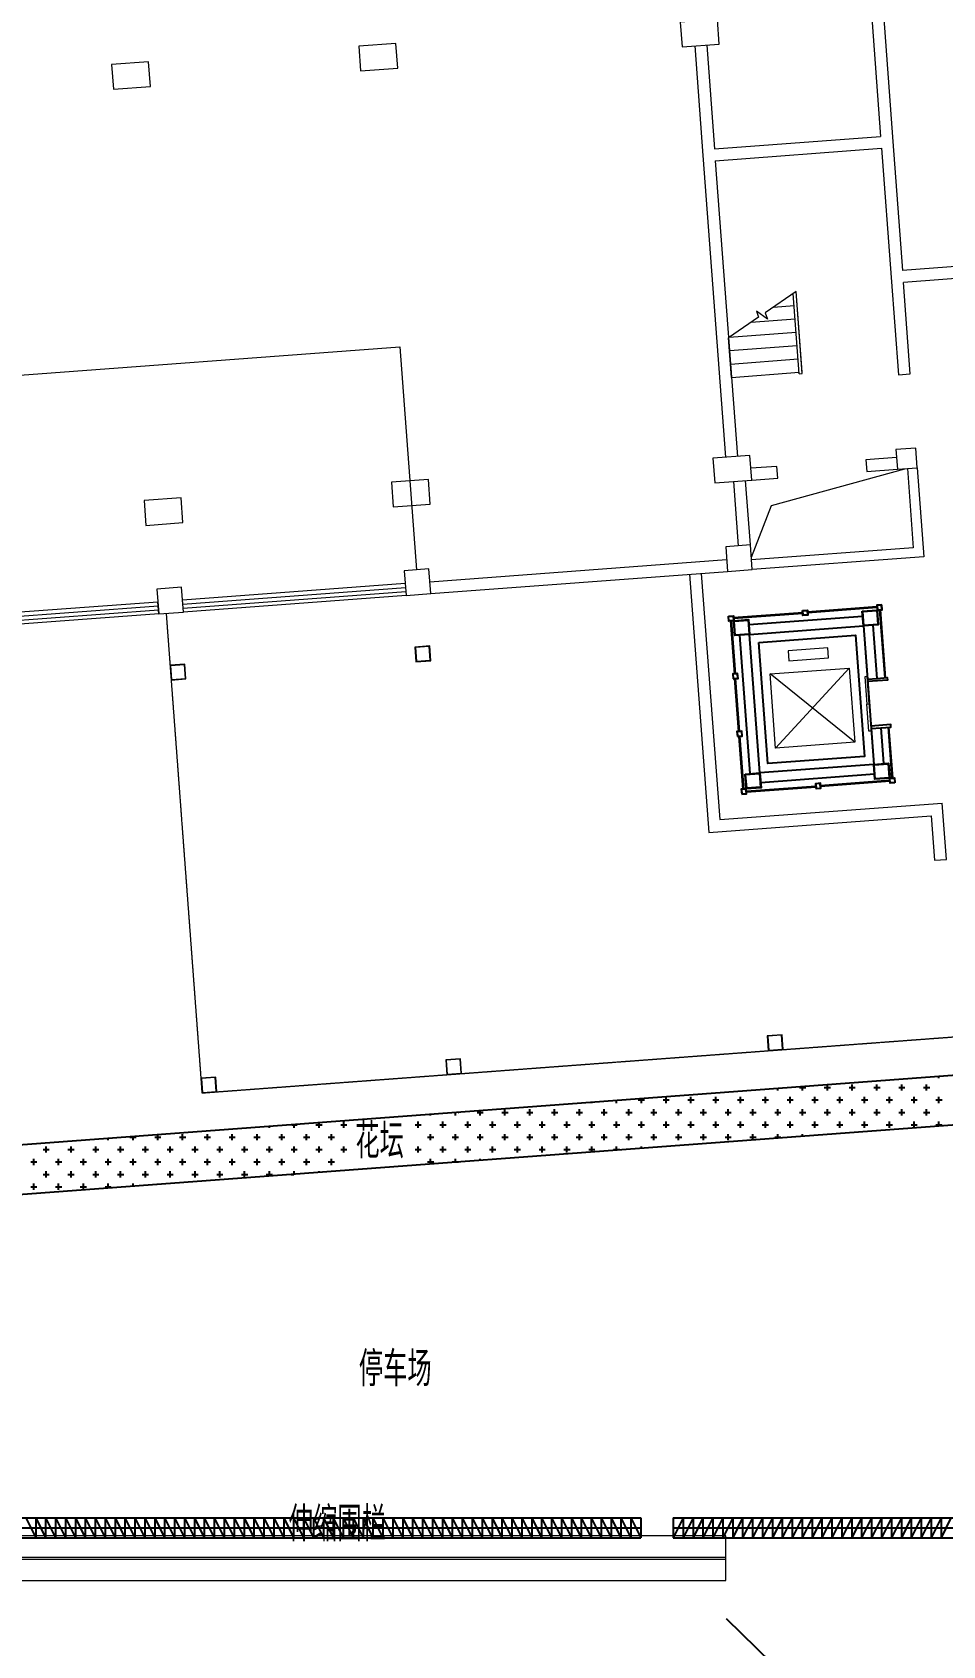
# Model space of a CAD drawing. Header units: millimetres. Extents: x 395197 to 699875, y 745 to 708816.
# Drawn here: x 592435 to 610791, y 592284 to 624827 of the extents above; entities that cross this region are included whole.
import ezdxf

# ---------------------------------------------------------------- set-up
doc = ezdxf.new("R2010")
doc.units = ezdxf.units.MM
doc.linetypes.add('DASH', pattern=[0.35, 0.25, -0.1])
doc.layers.add('0-修改拆除', color=4, linetype='Continuous')
doc.layers.add('0-修改新增', color=2, linetype='Continuous')
for name, color, linetype, lineweight in [('0-导向定位-悬挂', 30, 'Continuous', 9), ('COLUMN', 9, 'Continuous', 13), ('DIM_SYMB', 3, 'Continuous', 9), ('STAIR', 2, 'Continuous', 9), ('WALL', 6, 'Continuous', 20), ('WINDOW', 252, 'Continuous', 9), ('隔墙', 7, 'Continuous', 5)]:
    doc.layers.add(name, color=color, linetype=linetype, lineweight=lineweight)
doc.styles.add('_HZTXT', font='txt1.shx', dxfattribs={"width": 0.7, "bigfont": 'HZTXT.shx'})

# ---------------------------------------------------------------- blocks, each defined once
blk = doc.blocks.new('_FZHK')
blk.add_lwpolyline([(-0.5, -0.5), (0.5, -0.5), (0.5, 0.5), (-0.5, 0.5)], close=True)
blk = doc.blocks.new('$WINLIB2D$00000001')
for p, q in [((-0.5, 0.5), (0.5, 0.5)), ((-0.5, 0.5), (-0.5, -0.5)), ((0.5, -0.5), (0.5, 0.5)), ((0.5, 0.1667), (-0.5, 0.1667)), ((0.5, -0.1667), (-0.5, -0.1667)), ((-0.5, -0.5), (0.5, -0.5))]:
    blk.add_line(p, q)
blk = doc.blocks.new('A$C217E3290')
at = {"layer": '0-修改新增', "color": 252, "linetype": 'ByBlock'}
for p, q in [((37761, 12508, 0), (1449, 9798, 0)), ((37761, 11505, 0), (2649, 8885, 0)), ((22921, 11365, 0), (22921, 11400, 0)), ((19171, 11115, 0), (19171, 11121, 0)), ((19671, 11115, 0), (19671, 11158, 0)), ((20109, 11177, 0), (20234, 11177, 0)), ((20171, 11115, 0), (20171, 11195, 0)), ((20609, 11177, 0), (20734, 11177, 0)), ((20671, 11115, 0), (20671, 11233, 0)), ((21109, 11177, 0), (21234, 11177, 0)), ((21171, 11115, 0), (21171, 11240, 0)), ((21609, 11177, 0), (21734, 11177, 0)), ((21671, 11115, 0), (21671, 11240, 0)), ((22109, 11177, 0), (22234, 11177, 0)), ((22171, 11115, 0), (22171, 11240, 0)), ((22609, 11177, 0), (22734, 11177, 0)), ((22671, 11115, 0), (22671, 11240, 0)), ((14171, 10615, 0), (14171, 10740, 0)), ((14671, 10615, 0), (14671, 10740, 0)), ((15171, 10615, 0), (15171, 10740, 0)), ((15671, 10615, 0), (15671, 10740, 0)), ((15921, 10865, 0), (15921, 10878, 0)), ((16171, 10615, 0), (16171, 10740, 0)), ((16421, 10865, 0), (16421, 10915, 0)), ((16671, 10615, 0), (16671, 10740, 0)), ((16859, 10927, 0), (16984, 10927, 0)), ((16921, 10865, 0), (16921, 10953, 0)), ((17171, 10615, 0), (17171, 10740, 0)), ((17359, 10927, 0), (17484, 10927, 0)), ((17421, 10865, 0), (17421, 10990, 0)), ((17671, 10615, 0), (17671, 10740, 0)), ((17859, 10927, 0), (17984, 10927, 0)), ((17921, 10865, 0), (17921, 10990, 0)), ((18171, 10615, 0), (18171, 10740, 0)), ((18359, 10927, 0), (18484, 10927, 0)), ((18421, 10865, 0), (18421, 10990, 0)), ((18671, 10615, 0), (18671, 10740, 0)), ((18859, 10927, 0), (18984, 10927, 0)), ((18921, 10865, 0), (18921, 10990, 0)), ((19171, 10615, 0), (19171, 10740, 0)), ((19359, 10927, 0), (19484, 10927, 0)), ((19421, 10865, 0), (19421, 10990, 0)), ((19671, 10615, 0), (19671, 10740, 0)), ((19859, 10927, 0), (19984, 10927, 0)), ((19921, 10865, 0), (19921, 10990, 0)), ((20171, 10615, 0), (20171, 10740, 0)), ((20359, 10927, 0), (20484, 10927, 0)), ((20421, 10865, 0), (20421, 10990, 0)), ((20671, 10615, 0), (20671, 10740, 0)), ((20859, 10927, 0), (20984, 10927, 0)), ((20921, 10865, 0), (20921, 10990, 0)), ((21171, 10615, 0), (21171, 10740, 0)), ((21359, 10927, 0), (21484, 10927, 0)), ((21421, 10865, 0), (21421, 10990, 0)), ((21671, 10615, 0), (21671, 10740, 0)), ((21859, 10927, 0), (21984, 10927, 0)), ((21921, 10865, 0), (21921, 10990, 0)), ((22171, 10615, 0), (22171, 10740, 0)), ((22359, 10927, 0), (22484, 10927, 0)), ((22421, 10865, 0), (22421, 10990, 0)), ((22671, 10615, 0), (22671, 10740, 0)), ((22859, 10927, 0), (22984, 10927, 0)), ((22921, 10865, 0), (22921, 10990, 0)), ((9875, 10427, 0), (9984, 10427, 0)), ((9921, 10365, 0), (9921, 10430, 0)), ((10359, 10427, 0), (10484, 10427, 0)), ((10421, 10365, 0), (10421, 10468, 0)), ((10859, 10427, 0), (10984, 10427, 0)), ((10921, 10365, 0), (10921, 10490, 0)), ((12359, 10427, 0), (12484, 10427, 0)), ((12421, 10365, 0), (12421, 10490, 0)), ((12671, 10615, 0), (12671, 10636, 0)), ((12859, 10427, 0), (12984, 10427, 0)), ((12921, 10365, 0), (12921, 10490, 0)), ((13171, 10615, 0), (13171, 10673, 0)), ((13226, 10677, 0), (13234, 10677, 0)), ((13359, 10427, 0), (13484, 10427, 0)), ((13421, 10365, 0), (13421, 10490, 0)), ((13609, 10677, 0), (13734, 10677, 0)), ((13671, 10615, 0), (13671, 10710, 0)), ((13859, 10427, 0), (13984, 10427, 0)), ((13921, 10365, 0), (13921, 10490, 0)), ((14109, 10677, 0), (14234, 10677, 0)), ((14359, 10427, 0), (14484, 10427, 0)), ((14421, 10365, 0), (14421, 10490, 0)), ((14609, 10677, 0), (14734, 10677, 0)), ((14859, 10427, 0), (14984, 10427, 0)), ((14921, 10365, 0), (14921, 10490, 0)), ((15109, 10677, 0), (15234, 10677, 0)), ((15359, 10427, 0), (15484, 10427, 0)), ((15421, 10365, 0), (15421, 10490, 0)), ((15609, 10677, 0), (15734, 10677, 0)), ((15859, 10427, 0), (15984, 10427, 0)), ((15921, 10365, 0), (15921, 10490, 0)), ((16109, 10677, 0), (16234, 10677, 0)), ((16359, 10427, 0), (16484, 10427, 0)), ((16421, 10365, 0), (16421, 10490, 0)), ((16609, 10677, 0), (16734, 10677, 0)), ((16859, 10427, 0), (16984, 10427, 0)), ((16921, 10365, 0), (16921, 10490, 0)), ((17109, 10677, 0), (17234, 10677, 0)), ((17359, 10427, 0), (17484, 10427, 0)), ((17421, 10365, 0), (17421, 10490, 0)), ((17609, 10677, 0), (17734, 10677, 0)), ((17859, 10427, 0), (17984, 10427, 0)), ((17921, 10365, 0), (17921, 10490, 0)), ((18109, 10677, 0), (18234, 10677, 0)), ((18359, 10427, 0), (18484, 10427, 0)), ((18421, 10365, 0), (18421, 10490, 0)), ((18609, 10677, 0), (18734, 10677, 0)), ((18859, 10427, 0), (18984, 10427, 0)), ((18921, 10365, 0), (18921, 10490, 0)), ((19109, 10677, 0), (19234, 10677, 0)), ((19359, 10427, 0), (19484, 10427, 0)), ((19421, 10365, 0), (19421, 10490, 0)), ((19609, 10677, 0), (19734, 10677, 0)), ((19859, 10427, 0), (19984, 10427, 0)), ((19921, 10365, 0), (19921, 10490, 0)), ((20109, 10677, 0), (20234, 10677, 0)), ((20359, 10427, 0), (20484, 10427, 0)), ((20421, 10365, 0), (20421, 10490, 0)), ((20609, 10677, 0), (20734, 10677, 0)), ((20859, 10427, 0), (20984, 10427, 0)), ((20921, 10365, 0), (20921, 10490, 0)), ((21109, 10677, 0), (21234, 10677, 0)), ((21359, 10427, 0), (21484, 10427, 0)), ((21421, 10365, 0), (21421, 10490, 0)), ((21609, 10677, 0), (21734, 10677, 0)), ((21859, 10427, 0), (21984, 10427, 0)), ((21921, 10365, 0), (21921, 10490, 0)), ((22109, 10677, 0), (22234, 10677, 0)), ((22359, 10427, 0), (22484, 10427, 0)), ((22421, 10365, 0), (22421, 10490, 0)), ((22609, 10677, 0), (22734, 10677, 0)), ((22859, 10427, 0), (22984, 10427, 0)), ((22921, 10398, 0), (22921, 10490, 0)), ((6171, 10115, 0), (6171, 10151, 0)), ((6609, 10177, 0), (6734, 10177, 0)), ((6671, 10115, 0), (6671, 10188, 0)), ((7109, 10177, 0), (7234, 10177, 0)), ((7171, 10115, 0), (7171, 10225, 0)), ((7609, 10177, 0), (7734, 10177, 0)), ((7671, 10115, 0), (7671, 10240, 0)), ((8109, 10177, 0), (8234, 10177, 0)), ((8171, 10115, 0), (8171, 10240, 0)), ((8609, 10177, 0), (8734, 10177, 0)), ((8671, 10115, 0), (8671, 10240, 0)), ((9109, 10177, 0), (9234, 10177, 0)), ((9171, 10115, 0), (9171, 10240, 0)), ((9421, 10365, 0), (9421, 10393, 0)), ((9609, 10177, 0), (9734, 10177, 0)), ((9671, 10115, 0), (9671, 10240, 0)), ((10109, 10177, 0), (10234, 10177, 0)), ((10171, 10115, 0), (10171, 10240, 0)), ((10609, 10177, 0), (10734, 10177, 0)), ((10671, 10115, 0), (10671, 10240, 0)), ((12609, 10177, 0), (12734, 10177, 0)), ((12671, 10115, 0), (12671, 10240, 0)), ((13109, 10177, 0), (13234, 10177, 0)), ((13171, 10115, 0), (13171, 10240, 0)), ((13609, 10177, 0), (13734, 10177, 0)), ((13671, 10115, 0), (13671, 10240, 0)), ((14109, 10177, 0), (14234, 10177, 0)), ((14171, 10115, 0), (14171, 10240, 0)), ((14609, 10177, 0), (14734, 10177, 0)), ((14671, 10115, 0), (14671, 10240, 0)), ((15109, 10177, 0), (15234, 10177, 0)), ((15171, 10115, 0), (15171, 10240, 0)), ((15609, 10177, 0), (15734, 10177, 0)), ((15671, 10115, 0), (15671, 10240, 0)), ((16109, 10177, 0), (16234, 10177, 0)), ((16171, 10115, 0), (16171, 10240, 0)), ((16609, 10177, 0), (16734, 10177, 0)), ((16671, 10115, 0), (16671, 10240, 0)), ((17109, 10177, 0), (17234, 10177, 0)), ((17171, 10115, 0), (17171, 10240, 0)), ((17609, 10177, 0), (17734, 10177, 0)), ((17671, 10115, 0), (17671, 10240, 0)), ((18109, 10177, 0), (18234, 10177, 0)), ((18171, 10115, 0), (18171, 10240, 0)), ((18609, 10177, 0), (18734, 10177, 0)), ((18671, 10115, 0), (18671, 10240, 0)), ((19109, 10177, 0), (19234, 10177, 0)), ((19171, 10118, 0), (19171, 10240, 0)), ((19609, 10177, 0), (19734, 10177, 0)), ((19671, 10155, 0), (19671, 10240, 0)), ((20171, 10192, 0), (20171, 10240, 0)), ((20671, 10230, 0), (20671, 10240, 0)), ((4859, 9927, 0), (4984, 9927, 0)), ((4921, 9865, 0), (4921, 9990, 0)), ((5359, 9927, 0), (5484, 9927, 0)), ((5421, 9865, 0), (5421, 9990, 0)), ((5859, 9927, 0), (5984, 9927, 0)), ((5921, 9865, 0), (5921, 9990, 0)), ((6359, 9927, 0), (6484, 9927, 0)), ((6421, 9865, 0), (6421, 9990, 0)), ((6859, 9927, 0), (6984, 9927, 0)), ((6921, 9865, 0), (6921, 9990, 0)), ((7359, 9927, 0), (7484, 9927, 0)), ((7421, 9865, 0), (7421, 9990, 0)), ((7859, 9927, 0), (7984, 9927, 0)), ((7921, 9865, 0), (7921, 9990, 0)), ((8359, 9927, 0), (8484, 9927, 0)), ((8421, 9865, 0), (8421, 9990, 0)), ((8859, 9927, 0), (8984, 9927, 0)), ((8921, 9865, 0), (8921, 9990, 0)), ((9359, 9927, 0), (9484, 9927, 0)), ((9421, 9865, 0), (9421, 9990, 0)), ((9859, 9927, 0), (9984, 9927, 0)), ((9921, 9865, 0), (9921, 9990, 0)), ((10359, 9927, 0), (10484, 9927, 0)), ((10421, 9865, 0), (10421, 9990, 0)), ((10859, 9927, 0), (10984, 9927, 0)), ((10921, 9865, 0), (10921, 9990, 0)), ((12359, 9927, 0), (12484, 9927, 0)), ((12421, 9865, 0), (12421, 9990, 0)), ((12859, 9927, 0), (12984, 9927, 0)), ((12921, 9865, 0), (12921, 9990, 0)), ((13359, 9927, 0), (13484, 9927, 0)), ((13421, 9865, 0), (13421, 9990, 0)), ((13859, 9927, 0), (13984, 9927, 0)), ((13921, 9865, 0), (13921, 9990, 0)), ((14359, 9927, 0), (14484, 9927, 0)), ((14421, 9865, 0), (14421, 9990, 0)), ((14859, 9927, 0), (14984, 9927, 0)), ((14921, 9865, 0), (14921, 9990, 0)), ((15359, 9927, 0), (15484, 9927, 0)), ((15421, 9865, 0), (15421, 9990, 0)), ((15859, 9927, 0), (15984, 9927, 0)), ((15921, 9875, 0), (15921, 9990, 0)), ((16359, 9927, 0), (16484, 9927, 0)), ((16421, 9913, 0), (16421, 9990, 0)), ((16921, 9950, 0), (16921, 9990, 0)), ((17421, 9987, 0), (17421, 9990, 0)), ((4609, 9677, 0), (4734, 9677, 0)), ((4671, 9615, 0), (4671, 9740, 0)), ((4921, 9365, 0), (4921, 9490, 0)), ((5109, 9677, 0), (5234, 9677, 0)), ((5171, 9615, 0), (5171, 9740, 0)), ((5421, 9365, 0), (5421, 9490, 0)), ((5609, 9677, 0), (5734, 9677, 0)), ((5671, 9615, 0), (5671, 9740, 0)), ((5921, 9365, 0), (5921, 9490, 0)), ((6109, 9677, 0), (6234, 9677, 0)), ((6171, 9615, 0), (6171, 9740, 0)), ((6421, 9365, 0), (6421, 9490, 0)), ((6609, 9677, 0), (6734, 9677, 0)), ((6671, 9615, 0), (6671, 9740, 0)), ((6921, 9365, 0), (6921, 9490, 0)), ((7109, 9677, 0), (7234, 9677, 0)), ((7171, 9615, 0), (7171, 9740, 0)), ((7421, 9365, 0), (7421, 9490, 0)), ((7609, 9677, 0), (7734, 9677, 0)), ((7671, 9615, 0), (7671, 9740, 0)), ((7921, 9365, 0), (7921, 9490, 0)), ((8109, 9677, 0), (8234, 9677, 0)), ((8171, 9615, 0), (8171, 9740, 0)), ((8421, 9365, 0), (8421, 9490, 0)), ((8609, 9677, 0), (8734, 9677, 0)), ((8671, 9615, 0), (8671, 9740, 0)), ((8921, 9365, 0), (8921, 9490, 0)), ((9109, 9677, 0), (9234, 9677, 0)), ((9171, 9615, 0), (9171, 9740, 0)), ((9421, 9390, 0), (9421, 9490, 0)), ((9609, 9677, 0), (9734, 9677, 0)), ((9671, 9615, 0), (9671, 9740, 0)), ((9921, 9428, 0), (9921, 9490, 0)), ((10109, 9677, 0), (10234, 9677, 0)), ((10171, 9615, 0), (10171, 9740, 0)), ((10421, 9465, 0), (10421, 9490, 0)), ((10609, 9677, 0), (10734, 9677, 0)), ((10671, 9615, 0), (10671, 9740, 0)), ((12609, 9677, 0), (12734, 9677, 0)), ((12671, 9633, 0), (12671, 9740, 0)), ((13109, 9677, 0), (13234, 9677, 0)), ((13171, 9670, 0), (13171, 9740, 0)), ((13671, 9707, 0), (13671, 9740, 0)), ((4609, 9177, 0), (4734, 9177, 0)), ((4671, 9115, 0), (4671, 9240, 0)), ((4859, 9427, 0), (4984, 9427, 0)), ((5109, 9177, 0), (5234, 9177, 0)), ((5171, 9115, 0), (5171, 9240, 0)), ((5359, 9427, 0), (5484, 9427, 0)), ((5609, 9177, 0), (5734, 9177, 0)), ((5671, 9115, 0), (5671, 9240, 0)), ((5859, 9427, 0), (5984, 9427, 0)), ((6109, 9177, 0), (6234, 9177, 0)), ((6171, 9148, 0), (6171, 9240, 0)), ((6359, 9427, 0), (6484, 9427, 0)), ((6671, 9185, 0), (6671, 9240, 0)), ((6859, 9427, 0), (6984, 9427, 0)), ((7171, 9223, 0), (7171, 9240, 0)), ((7359, 9427, 0), (7484, 9427, 0)), ((7859, 9427, 0), (7984, 9427, 0)), ((8359, 9427, 0), (8484, 9427, 0)), ((8859, 9427, 0), (8984, 9427, 0)), ((9359, 9427, 0), (9484, 9427, 0)), ((9859, 9427, 0), (9912, 9427, 0))]:
    blk.add_line(p, q, dxfattribs=at)
at = {"layer": '0-修改新增', "color": 252, "linetype": 'ByBlock', "elevation": 2}
for points in [[(1449, 2498), (16909, 2498)], [(1449, 2298), (16909, 2298)], [(4509, 2498), (4709, 2098)], [(4709, 2498), (4709, 2098)], [(4709, 2498), (4909, 2098)], [(4909, 2498), (4909, 2098)], [(4909, 2498), (5109, 2098)], [(5109, 2498), (5109, 2098)], [(5109, 2498), (5309, 2098)], [(5309, 2498), (5309, 2098)], [(5309, 2498), (5509, 2098)], [(5509, 2498), (5509, 2098)], [(5509, 2498), (5709, 2098)], [(5709, 2498), (5709, 2098)], [(5709, 2498), (5909, 2098)], [(5909, 2498), (5909, 2098)], [(5909, 2498), (6109, 2098)], [(6109, 2498), (6109, 2098)], [(6109, 2498), (6309, 2098)], [(6309, 2498), (6309, 2098)], [(6309, 2498), (6509, 2098)], [(6509, 2498), (6509, 2098)], [(6509, 2498), (6709, 2098)], [(6709, 2498), (6709, 2098)], [(6709, 2498), (6909, 2098)], [(6909, 2498), (6909, 2098)], [(6909, 2498), (7109, 2098)], [(7109, 2498), (7109, 2098)], [(7109, 2498), (7309, 2098)], [(7309, 2498), (7309, 2098)], [(7309, 2498), (7509, 2098)], [(7509, 2498), (7509, 2098)], [(7509, 2498), (7709, 2098)], [(7709, 2498), (7709, 2098)], [(7709, 2498), (7909, 2098)], [(7909, 2498), (7909, 2098)], [(7909, 2498), (8109, 2098)], [(8109, 2498), (8109, 2098)], [(8109, 2498), (8309, 2098)], [(8309, 2498), (8309, 2098)], [(8309, 2498), (8509, 2098)], [(8509, 2498), (8509, 2098)], [(8509, 2498), (8709, 2098)], [(8709, 2498), (8709, 2098)], [(8709, 2498), (8909, 2098)], [(8909, 2498), (8909, 2098)], [(8909, 2498), (9109, 2098)], [(9109, 2498), (9109, 2098)], [(9109, 2498), (9309, 2098)], [(9309, 2498), (9309, 2098)], [(9309, 2498), (9509, 2098)], [(9509, 2498), (9509, 2098)], [(9509, 2498), (9709, 2098)], [(9709, 2498), (9709, 2098)], [(9709, 2498), (9909, 2098)], [(9909, 2498), (9909, 2098)], [(9909, 2498), (10109, 2098)], [(10109, 2498), (10109, 2098)], [(10109, 2498), (10309, 2098)], [(10309, 2498), (10309, 2098)], [(10309, 2498), (10509, 2098)], [(10509, 2498), (10509, 2098)], [(10509, 2498), (10709, 2098)], [(10709, 2498), (10709, 2098)], [(10709, 2498), (10909, 2098)], [(10909, 2498), (10909, 2098)], [(10909, 2498), (11109, 2098)], [(11109, 2498), (11109, 2098)], [(11109, 2498), (11309, 2098)], [(11309, 2498), (11309, 2098)], [(11309, 2498), (11509, 2098)], [(11509, 2498), (11509, 2098)], [(11509, 2498), (11709, 2098)], [(11709, 2498), (11709, 2098)], [(11709, 2498), (11909, 2098)], [(11909, 2498), (11909, 2098)], [(11909, 2498), (12109, 2098)], [(12109, 2498), (12109, 2098)], [(12109, 2498), (12309, 2098)], [(12309, 2498), (12309, 2098)], [(12309, 2498), (12509, 2098)], [(12509, 2498), (12509, 2098)], [(12509, 2498), (12709, 2098)], [(12709, 2498), (12709, 2098)], [(12709, 2498), (12909, 2098)], [(12909, 2498), (12909, 2098)], [(12909, 2498), (13109, 2098)], [(13109, 2498), (13109, 2098)], [(13109, 2498), (13309, 2098)], [(13309, 2498), (13309, 2098)], [(13309, 2498), (13509, 2098)], [(13509, 2498), (13509, 2098)], [(13509, 2498), (13509, 2098)], [(13509, 2498), (13709, 2098)], [(13709, 2498), (13709, 2098)], [(13709, 2498), (13909, 2098)], [(13909, 2498), (13909, 2098)], [(13909, 2498), (14109, 2098)], [(14109, 2498), (14109, 2098)], [(14109, 2498), (14309, 2098)], [(14309, 2498), (14309, 2098)], [(14309, 2498), (14509, 2098)], [(14509, 2498), (14509, 2098)], [(14509, 2498), (14709, 2098)], [(14709, 2498), (14709, 2098)], [(14709, 2498), (14909, 2098)], [(14909, 2498), (14909, 2098)], [(14909, 2498), (15109, 2098)], [(15109, 2498), (15109, 2098)], [(15109, 2498), (15309, 2098)], [(15309, 2498), (15309, 2098)], [(15309, 2498), (15509, 2098)], [(15509, 2498), (15509, 2098)], [(15509, 2498), (15709, 2098)], [(15709, 2498), (15709, 2098)], [(15709, 2498), (15909, 2098)], [(15909, 2498), (15909, 2098)], [(15909, 2498), (16109, 2098)], [(16109, 2498), (16109, 2098)], [(16109, 2498), (16109, 2098)], [(16109, 2498), (16309, 2098)], [(16309, 2498), (16309, 2098)], [(16309, 2498), (16509, 2098)], [(16509, 2498), (16509, 2098)], [(16509, 2498), (16709, 2098)], [(16709, 2498), (16709, 2098)], [(16709, 2498), (16909, 2098)], [(16909, 2498), (16909, 2098)], [(17562, 2498), (37762, 2498)], [(17762, 2498), (17562, 2098)], [(17562, 2498), (17562, 2098)], [(17562, 2298), (37762, 2298)], [(17762, 2498), (17762, 2098)], [(17962, 2498), (17762, 2098)], [(18162, 2498), (17962, 2098)], [(17962, 2498), (17962, 2098)], [(18162, 2498), (18162, 2098)], [(18362, 2498), (18162, 2098)], [(18362, 2498), (18362, 2098)], [(18562, 2498), (18362, 2098)], [(18562, 2498), (18562, 2098)], [(18762, 2498), (18562, 2098)], [(18962, 2498), (18762, 2098)], [(18762, 2498), (18762, 2098)], [(18962, 2498), (18962, 2098)], [(19162, 2498), (18962, 2098)], [(19162, 2498), (19162, 2098)], [(19362, 2498), (19162, 2098)], [(19562, 2498), (19362, 2098)], [(19362, 2498), (19362, 2098)], [(19362, 2498), (19362, 2098)], [(19562, 2498), (19562, 2098)], [(19762, 2498), (19562, 2098)], [(19762, 2498), (19762, 2098)], [(19962, 2498), (19762, 2098)], [(19962, 2498), (19962, 2098)], [(20162, 2498), (19962, 2098)], [(20362, 2498), (20162, 2098)], [(20162, 2498), (20162, 2098)], [(20362, 2498), (20362, 2098)], [(20562, 2498), (20362, 2098)], [(20562, 2498), (20562, 2098)], [(20762, 2498), (20562, 2098)], [(20762, 2498), (20762, 2098)], [(20962, 2498), (20762, 2098)], [(21162, 2498), (20962, 2098)], [(20962, 2498), (20962, 2098)], [(21162, 2498), (21162, 2098)], [(21362, 2498), (21162, 2098)], [(21362, 2498), (21362, 2098)], [(21562, 2498), (21362, 2098)], [(21562, 2498), (21562, 2098)], [(21762, 2498), (21562, 2098)], [(21962, 2498), (21762, 2098)], [(21762, 2498), (21762, 2098)], [(21962, 2498), (21962, 2098)], [(22162, 2498), (21962, 2098)], [(22162, 2498), (22162, 2098)], [(22362, 2498), (22162, 2098)], [(22562, 2498), (22362, 2098)], [(22362, 2498), (22362, 2098)], [(22362, 2498), (22362, 2098)], [(22562, 2498), (22562, 2098)], [(22762, 2498), (22562, 2098)], [(22762, 2498), (22762, 2098)], [(22962, 2498), (22762, 2098)], [(22962, 2498), (22962, 2098)], [(23162, 2498), (22962, 2098)], [(1149, 2098), (16909, 2098)], [(17562, 2098), (37762, 2098)]]:
    blk.add_lwpolyline(points, dxfattribs=at)
at = {"layer": '0-修改拆除', "linetype": 'ByBlock', "style": '_HZTXT', "width": 0.7}
for s, p in [('花坛', (11153, 9749, 0)), ('停车场', (11222, 5153, 0)), ('伸缩围栏', (9811, 2023, 0))]:
    blk.add_text(s, height=700, dxfattribs=at).set_placement(p)

msp = doc.modelspace()

# ---------------------------------------------------------------- linework, layer by layer
at = {"color": 252, "elevation": 0}
for points in [[(606572, 613020), (607969, 613124)], [(606573, 613008), (607969, 613112)], [(609464, 613235), (608068, 613131)], [(609465, 613223), (608069, 613119)], [(609519, 613177), (609621, 611806)], [(609531, 613178), (609633, 611807)], [(606515, 612953), (606595, 611890)], [(606527, 612954), (606606, 611890)], [(606884, 612880), (609177, 613052)], [(609346, 610783), (609400, 610060), (607107, 609889), (606898, 612681), (609192, 612852), (609272, 611780)], [(609472, 611795), (609392, 612867)], [(606907, 609874), (606699, 612666)], [(609472, 611795), (609671, 611810), (609675, 611760), (609276, 611730)], [(606681, 610726), (606602, 611790)], [(606693, 610727), (606614, 611791)], [(609272, 611780), (609472, 611795)], [(609546, 610798), (609745, 610813), (609742, 610862), (609343, 610833)], [(606768, 609563), (606689, 610626)], [(606780, 609564), (606701, 610627)], [(609346, 610783), (609546, 610798)], [(609546, 610798), (609600, 610075)], [(609772, 609787), (609696, 610809)], [(609784, 609788), (609707, 610810)], [(609415, 609860), (607122, 609689)], [(606834, 609517), (608230, 609622)], [(606835, 609505), (608231, 609610)], [(609726, 609733), (608330, 609629)], [(609727, 609721), (608330, 609617)]]:
    msp.add_lwpolyline(points, dxfattribs=at)
for points in [[(607966, 613162), (608065, 613169), (608073, 613069), (607973, 613062)], [(607971, 613157), (608061, 613164), (608067, 613074), (607978, 613067)], [(609170, 613151), (609469, 613174), (609491, 612874), (609192, 612852)], [(609181, 613142), (609460, 613163), (609481, 612884), (609201, 612863)], [(609561, 613281), (609462, 613273), (609469, 613174), (609569, 613181)], [(609557, 613275), (609467, 613269), (609474, 613179), (609563, 613186)], [(606470, 613050), (606570, 613058), (606577, 612958), (606477, 612950)], [(606475, 613045), (606565, 613052), (606572, 612962), (606482, 612956)], [(606577, 612958), (606876, 612980), (606898, 612681), (606599, 612659)], [(606588, 612949), (606867, 612969), (606888, 612690), (606609, 612669)], [(606898, 612681), (609192, 612852), (609400, 610060), (607107, 609889)], [(607086, 612519), (609031, 612665), (609213, 610221), (607268, 610076)], [(606564, 611787), (606664, 611794), (606656, 611894), (606557, 611887)], [(606569, 611792), (606658, 611799), (606652, 611889), (606562, 611882)], [(606651, 610624), (606751, 610631), (606743, 610731), (606643, 610723)], [(606655, 610629), (606745, 610636), (606739, 610725), (606649, 610719)], [(606808, 609866), (607107, 609889), (607129, 609590), (606830, 609567)], [(606818, 609857), (607098, 609878), (607118, 609599), (606839, 609578)], [(609400, 610060), (609700, 610082), (609722, 609783), (609423, 609761)], [(609411, 610051), (609690, 610071), (609711, 609792), (609432, 609771)], [(606738, 609460), (606837, 609468), (606830, 609567), (606730, 609560)], [(606742, 609465), (606832, 609472), (606825, 609562), (606736, 609555)], [(608234, 609572), (608333, 609579), (608326, 609679), (608226, 609671)], [(608238, 609577), (608328, 609584), (608321, 609674), (608231, 609667)], [(609829, 609691), (609729, 609683), (609722, 609783), (609822, 609790)], [(609824, 609695), (609734, 609689), (609727, 609778), (609817, 609785)]]:
    msp.add_lwpolyline(points, close=True, dxfattribs=at)
at = {"layer": '0-修改新增', "linetype": 'ByBlock', "elevation": 0}
msp.add_lwpolyline([(606423, 592836), (607650, 591639)], dxfattribs=at)
at = {"layer": '0-导向定位-悬挂', "color": 8, "linetype": 'ByBlock', "elevation": 0}
for points in [[(585320, 593599), (606417, 593599), (606417, 594499), (584471, 594499)], [(584876, 594069), (606417, 594069)], [(584914, 594029), (606417, 594029)]]:
    msp.add_lwpolyline(points, dxfattribs=at)
at = {"layer": 'COLUMN', "elevation": 0}
msp.add_lwpolyline([(606933, 614240), (607341, 615281), (610028, 616023)], dxfattribs=at)
for points in [[(600171, 612129), (600470, 612151), (600448, 612450), (600149, 612428)], [(600180, 612140), (600459, 612160), (600439, 612440), (600159, 612419)], [(595235, 611761), (595534, 611783), (595511, 612082), (595212, 612060)], [(595244, 611771), (595523, 611792), (595502, 612071), (595223, 612051)], [(607274, 604286), (607573, 604308), (607551, 604607), (607252, 604585)], [(607283, 604296), (607563, 604317), (607542, 604596), (607263, 604576)], [(600792, 603802), (601091, 603824), (601069, 604124), (600770, 604101)], [(600801, 603813), (601081, 603834), (601060, 604113), (600781, 604092)], [(595856, 603434), (596155, 603456), (596133, 603755), (595834, 603733)], [(595865, 603444), (596144, 603465), (596124, 603745), (595844, 603724)]]:
    msp.add_lwpolyline(points, close=True, dxfattribs=at)
at = {"layer": 'DIM_SYMB', "elevation": 0}
msp.add_lwpolyline([(607255, 617785, 0, 0, 0), (607187, 618698, 80, 0, 0), (607164, 618997, 0, 0, 0)], format="xyseb", dxfattribs=at)
at = {"layer": 'STAIR', "color": 252}
for p, q in [((607837, 619596, 0), (607212, 619171, 0)), ((607377, 619283, 0), (607797, 619315, 0)), ((607900, 617939, 0), (607779, 619557, 0)), ((607958, 617973, 0), (607837, 619596, 0)), ((607960, 617943, 0), (607837, 619596, 0)), ((607080, 619081, 0), (606472, 618666, 0)), ((606931, 618979, 0), (607817, 619045, 0)), ((607257, 619043, 0), (607038, 619200, 0)), ((607038, 619200, 0), (607080, 619081, 0)), ((607212, 619171, 0), (607257, 619043, 0)), ((606532, 617867, 0), (606472, 618666, 0)), ((606485, 618675, 0), (607838, 618776, 0)), ((606491, 618405, 0), (607858, 618507, 0)), ((606512, 618136, 0), (607878, 618238, 0)), ((606532, 617867, 0), (607898, 617968, 0)), ((607900, 617939, 0), (607960, 617943, 0)), ((608473, 612408, 0), (607675, 612348, 0)), ((607675, 612348, 0), (607690, 612149, 0)), ((607690, 612149, 0), (608488, 612208, 0)), ((608488, 612208, 0), (608473, 612408, 0)), ((607309, 611884, 0), (608904, 612003, 0)), ((607421, 610388, 0), (607309, 611884, 0)), ((609016, 610508, 0), (607309, 611884, 0)), ((607421, 610388, 0), (608904, 612003, 0)), ((608904, 612003, 0), (609016, 610508, 0)), ((609268, 611830, 0), (609219, 611826, 0)), ((609219, 611826, 0), (609259, 611278, 0)), ((609309, 611281, 0), (609268, 611830, 0)), ((609259, 611278, 0), (609309, 611281, 0)), ((609259, 611278, 0), (609309, 611281, 0)), ((609300, 610729, 0), (609259, 611278, 0)), ((609309, 611281, 0), (609350, 610733, 0)), ((609016, 610508, 0), (607421, 610388, 0)), ((609350, 610733, 0), (609300, 610729, 0))]:
    msp.add_line(p, q, dxfattribs=at)
at = {"layer": 'STAIR', "color": 252, "linetype": 'ByBlock'}
for p, q in [((586385, 617476, 0), (599847, 618481, 0)), ((599847, 618481, 0), (600183, 613985, 0))]:
    msp.add_line(p, q, dxfattribs=at)
at = {"layer": 'STAIR', "color": 252, "elevation": 0}
for points in [[(605685, 613894), (606073, 608689), (610561, 609023)], [(605924, 613912), (606295, 608946), (610782, 609281)], [(610561, 609023), (610628, 608126), (610867, 608144), (610782, 609281)]]:
    msp.add_lwpolyline(points, dxfattribs=at)
at = {"layer": 'WALL', "color": 252}
for p, q in [((609346, 625298, 0), (609538, 622725, 0)), ((609581, 625376, 0), (609787, 622623, 0)), ((605792, 624552, 0), (605957, 622338, 0)), ((606032, 624569, 0), (606188, 622475, 0)), ((606188, 622475, 0), (609538, 622725, 0)), ((609787, 622623, 0), (609981, 620021, 0)), ((605957, 622338, 0), (606411, 616255, 0)), ((606206, 622236, 0), (609556, 622486, 0)), ((606206, 622236, 0), (606651, 616272, 0)), ((609556, 622486, 0), (609751, 619883, 0)), ((618432, 620651, 0), (609981, 620021, 0)), ((618211, 620394, 0), (609999, 619781, 0)), ((609751, 619883, 0), (609897, 617919, 0)), ((610136, 617936, 0), (609999, 619781, 0)), ((609897, 617919, 0), (610136, 617936, 0)), ((607448, 616071, 0), (606924, 616032, 0)), ((607466, 615832, 0), (607448, 616071, 0)), ((609861, 616251, 0), (609243, 616205, 0)), ((609243, 616205, 0), (609261, 615966, 0)), ((606675, 614469, 0), (606578, 615766, 0)), ((606914, 614487, 0), (606817, 615784, 0)), ((606942, 615793, 0), (607466, 615832, 0)), ((609261, 615966, 0), (609879, 616012, 0)), ((600452, 613744, 0), (606435, 614191, 0)), ((600469, 613505, 0), (606453, 613951, 0))]:
    msp.add_line(p, q, dxfattribs=at)
at = {"layer": 'WALL', "color": 252, "elevation": 0}
for points in [[(610278, 616042), (610412, 614247), (606951, 613989)], [(610078, 616027), (610197, 614431), (606936, 614188)]]:
    msp.add_lwpolyline(points, dxfattribs=at)
at = {"layer": '隔墙', "color": 252, "linetype": 'DASH', "ltscale": 3, "elevation": 0}
msp.add_lwpolyline([(595134, 613107), (595856, 603434), (615800, 604922), (615079, 614595)], dxfattribs=at)

# ---------------------------------------------------------------- block references
at = {"layer": '0-导向定位-悬挂', "color": 3, "linetype": 'ByBlock'}
msp.add_blockref('A$C217E3290', (587795, 592365, 0), dxfattribs=at)
at = {"layer": 'COLUMN'}
for p, xscale, yscale, zscale, rotation in [((605893, 624810, 0), 750.0000000001763, 499.9999999997227, 499.9999999999999, 4.267014395991078), ((599411, 624326, 0), 750.0000000001763, 499.9999999997227, 499.9999999999999, 4.267014395991078), ((594425, 623954, 0), 750.0000000001763, 499.9999999997227, 499.9999999999999, 4.267014395991078), ((610063, 616226, 0), 399.9999999999861, 399.9999999999861, 399.9999999999861, 4.267014395963804), ((606550, 616014, 0), 750.0000000001763, 499.9999999997227, 499.9999999999999, 4.267014395991078), ((600068, 615531, 0), 750.0000000001763, 499.9999999997227, 499.9999999999999, 4.267014395991078), ((595081, 615159, 0), 750.0000000001763, 499.9999999997227, 499.9999999999999, 4.267014395991078), ((606683, 614219, 0), 500.0000000000014, 500.0000000000014, 500.0000000000014, 274.2670143960058), ((600201, 613736, 0), 499.9999999998391, 499.9999999998391, 499.9999999998391, 4.267014395973064), ((595215, 613364, 0), 499.9999999998391, 499.9999999998391, 499.9999999998391, 4.267014395973064)]:
    msp.add_blockref('_FZHK', p, dxfattribs=dict(at, xscale=xscale, yscale=yscale, zscale=zscale, rotation=rotation))
at = {"layer": 'WINDOW', "color": 252, "extrusion": (0, 0, -1), "xscale": 4500.000000000001, "yscale": 240.0000000000004, "zscale": 4500.000000000001, "rotation": 355.7329855942522}
msp.add_blockref('$WINLIB2D$00000001', (-597718, 613420, 0), dxfattribs=at)
at = {"layer": 'WINDOW', "color": 252, "xscale": 8000.000000000477, "yscale": 240.0000000000007, "zscale": -8000.000000000482, "rotation": 184.2670144057474}
msp.add_blockref('$WINLIB2D$00000001', (590987, 612918, 0), dxfattribs=at)

doc.saveas('drawing.dxf')
